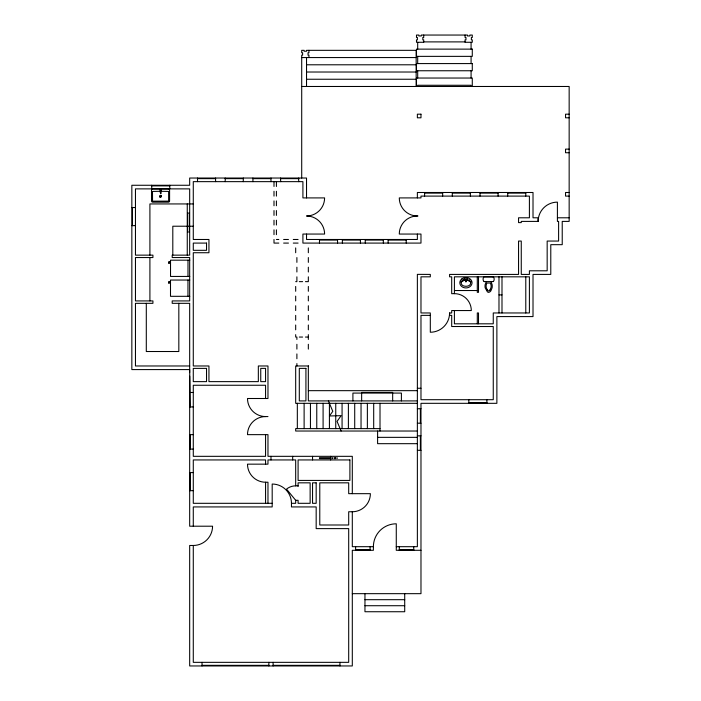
<?xml version="1.0" encoding="UTF-8"?>
<svg xmlns="http://www.w3.org/2000/svg" width="701" height="701" viewBox="0 0 701 701"><rect width="100%" height="100%" fill="white"/><g stroke="black" fill="none" stroke-linecap="round" stroke-linejoin="round"><path stroke-width="1.05" d="M159.802 196.271C164.236 194.247 157.567 199.137 161.3 196.271M466.787 279.068L466.27 281.25L465.587 281.25L465.078 279.068L466.787 279.068L466.358 280.873L465.499 280.873L465.078 279.068M486.354 281.592L485.171 284.536A8.929 8.929 0 0 0 485.171 287.839L487.379 291.844A3.146 3.146 0 0 0 488.632 292.37A3.198 3.198 0 0 0 490.078 291.695L490.437 291.379A4.224 4.224 0 0 0 490.91 290.784L492.093 287.839A8.929 8.929 0 0 0 492.093 284.536L490.91 281.592M490.052 289.881L490.998 287.515A7.141 7.141 0 0 0 490.998 284.869L490.376 283.046L486.906 283.011L486.257 284.869A7.141 7.141 0 0 0 486.257 287.515L487.213 289.881M470.205 279.454L468.715 280.768M465.56 281.11L465.928 282.021L466.305 281.11M463.177 280.759L461.652 279.454M493.057 281.592C494.555 281.031 494.52 277.394 493.057 276.825M471.063 281.977L470.765 281.872A2.62 2.62 0 0 0 469.635 280.812M465.368 280.295L464.044 280.479A5.599 5.599 0 0 0 462.625 281.005A3.365 3.365 0 0 0 461.547 281.898A1.376 1.376 0 0 0 461.258 282.748L461.258 283.248A2.007 2.007 0 0 0 461.573 284.326A3.523 3.523 0 0 0 462.625 285.386A5.073 5.073 0 0 0 464.071 286.026A7.203 7.203 0 0 0 467.795 286.026A5.073 5.073 0 0 0 469.241 285.386A3.523 3.523 0 0 0 470.292 284.326A2.007 2.007 0 0 0 470.608 283.248L470.608 282.748A1.376 1.376 0 0 0 470.318 281.898A3.365 3.365 0 0 0 469.241 281.005A5.599 5.599 0 0 0 467.821 280.479L466.498 280.295M460.802 281.977L461.1 281.872A2.62 2.62 0 0 1 462.231 280.812M423.719 41.894L465.052 41.894M416.49 50.332L306.53 50.332L306.53 51.234L304.12 51.234L304.12 50.332L301.71 50.332L301.71 52.741L302.613 52.741L302.613 55.151L301.71 55.151L301.71 178.036M301.71 57.561L416.157 57.561M306.53 64.79L416.157 64.79M306.53 72.019L416.157 72.019M306.53 79.248L416.157 79.248M301.71 86.477L569.159 86.477L569.159 221.402L562.228 221.402L562.228 244.675L550.784 244.675L550.784 274.415L533.014 274.415L533.014 316.58L496.878 316.58L496.878 403.32L420.977 403.32L420.977 593.668L352.305 593.668M569.159 114.184L565.541 114.184L565.541 117.803L569.159 117.803M569.159 149.12L565.541 149.12L565.541 152.739L569.159 152.739M197.498 178.641L215.575 178.641M225.205 178.641L243.282 178.641M252.921 178.641L270.989 178.641M280.628 178.641L298.696 178.641M151.723 185.87L169.791 185.87M160.161 191.303L152.494 191.434L152.538 201.178L168.617 201.126L168.617 191.426L160.941 191.303M569.159 192.495L565.541 192.495L565.541 196.105L569.159 196.105M424.587 193.099L442.664 193.099M452.303 193.099L470.371 193.099M480.01 193.099L498.078 193.099M507.717 193.099L525.785 193.099M193.283 203.938L149.909 203.938L149.909 255.138M131.841 207.549L135.459 207.549M267.975 416.569L265.565 416.569A18.068 18.068 0 0 1 247.497 398.501L267.975 398.501L267.975 365.975L258.336 365.975L258.336 381.633L208.942 381.633L208.942 365.975L193.283 365.975L193.283 252.728L208.942 252.728L208.942 239.479L193.283 239.479L193.283 181.647L302.911 181.647L302.911 197.91L324.598 197.91A18.068 18.068 0 0 1 306.53 215.987A18.068 18.068 0 0 1 324.598 234.055L302.911 234.055L302.911 243.089L420.977 243.089L420.977 234.055L399.29 234.055A18.068 18.068 0 0 1 417.367 215.987L417.962 215.987M557.409 217.792L569.159 217.792M396.275 546.684L417.367 546.684L417.367 274.363L430.309 274.415L430.309 276.825L420.977 276.825L420.977 312.961L430.309 312.961L430.309 332.239A19.277 19.277 0 0 0 449.586 312.961L451.698 312.961L451.698 310.552L471.309 310.552A16.903 16.903 0 0 0 454.406 293.649L451.698 293.693L451.698 276.825L449.586 276.825L449.586 274.415L518.556 274.415L518.556 241.056L521.264 241.056L521.264 274.415L529.404 274.415L529.404 270.796L547.166 270.796L547.166 241.056L558.609 241.056L558.609 221.402L557.409 221.402L557.409 202.133A19.277 19.277 0 0 0 538.131 221.402L521.264 221.402L521.264 222.611L518.556 222.611L518.556 217.792L529.404 217.792L529.404 196.105L420.977 196.105L420.977 197.91L399.29 197.91A18.068 18.068 0 0 0 417.367 215.987M131.841 225.626L135.459 225.626M193.283 226.221L172.805 226.221L172.805 255.138M276.413 239.479L278.823 239.479M283.633 239.479L288.453 239.479M293.272 239.479L298.091 239.479M319.481 240.075L337.549 240.075M342.368 240.075L360.437 240.075M365.256 240.075L383.333 240.075M388.144 240.075L406.221 240.075M278.823 243.089L274.003 243.089L274.003 239.479M283.633 243.089L288.453 243.089M293.272 243.089L298.091 243.089M189.796 260.176L170.527 260.176L170.527 276.439L189.796 276.439M170.527 261.666L168.713 261.666L168.713 263.471L169.318 263.471L169.318 262.262L170.527 262.262M493.136 276.825L484.207 276.825C482.717 277.394 482.709 281.031 484.207 281.592M189.769 280.05L170.501 280.05L170.501 296.313L189.769 296.313M170.501 281.539L168.687 281.539L168.687 283.344L169.291 283.344L169.291 282.144L170.501 282.144M484.128 281.592L493.136 281.592M295.682 281.644L296.891 281.644L296.891 276.825M299.301 281.644L302.613 281.644M305.452 281.644L308.335 281.644L308.335 276.825M454.406 290.529L477.293 290.529M498.981 294.893L501.995 294.893M430.309 315.371L420.977 315.371L420.977 399.701L493.259 399.701L493.259 326.517L451.698 326.517L451.698 315.371L449.586 315.371L449.586 312.961M299.301 337.058L302.613 337.058M305.452 337.058L308.335 337.058M189.673 365.975L135.459 365.975L135.459 303.331L152.923 303.331L152.923 300.922L135.459 300.922L135.459 257.547L152.923 257.547L152.923 255.138L135.459 255.138L135.459 188.876L189.673 188.876L189.673 255.138L172.201 255.138L172.201 257.547L189.673 257.547L189.673 300.922L172.201 300.922L172.201 303.331L189.673 303.331L189.673 372.599M308.633 365.975L295.682 365.975L295.682 403.32L417.367 403.32M417.367 388.258L420.977 388.258M308.335 390.667L417.367 390.667M189.673 392.481L193.283 392.481M417.367 400.911L308.335 400.911L308.335 365.975M468.829 402.716L486.897 402.716M189.673 406.93L193.283 406.93M417.367 408.744L420.977 408.744M417.367 423.194L420.977 423.194M380.012 428.618L295.682 428.618L295.682 431.027L417.367 431.027M189.673 434.646L193.283 434.646M417.367 435.847L420.977 435.847M377.602 437.354L417.367 437.354M417.367 443.68L377.602 443.68L377.602 431.027M189.673 449.096L193.283 449.096M417.367 450.305L420.977 450.305M331.117 457.683L319.463 457.683L319.463 458.585L331.117 458.585M332.449 457.683L332.914 457.683M334.324 457.683L334.929 457.683M335.341 457.683L335.867 457.683M337.137 457.683L337.137 458.585M332.449 458.585L332.914 458.585M334.324 458.585L334.929 458.585M335.341 458.585L335.867 458.585M189.673 472.588L193.283 472.588M193.283 526.206L193.283 506.928L272.19 506.928L272.19 484.04A19.277 19.277 0 0 1 291.467 503.309L295.682 503.309L295.682 500.304L286.525 489.114A14.458 14.458 0 0 1 295.682 485.846L295.682 459.944L267.975 459.944L267.975 464.158L247.497 464.158A18.068 18.068 0 0 0 265.565 482.227L267.975 482.227L267.975 503.309M295.682 485.846L298.091 485.846M189.673 490.665L193.283 490.665M295.682 500.304L298.091 500.304L298.091 503.309L310.14 503.309L310.14 482.831L298.091 482.831L298.091 486.45M272.19 503.309L193.283 503.309L193.283 459.944L265.565 459.944L265.565 464.158M352.305 511.748L348.695 511.748L348.695 524.996L319.779 524.996L319.779 482.831L348.695 482.831L348.695 493.67L370.382 493.67A18.068 18.068 0 0 1 352.305 511.748L352.305 546.684L373.388 546.684A22.888 22.888 0 0 1 396.275 523.796L396.275 550.294L420.977 550.294M189.673 376.209L189.673 526.206L212.561 526.206A19.277 19.277 0 0 1 193.283 545.474L189.673 545.474L189.673 665.95L352.305 665.95L352.305 550.294L373.388 550.294L373.388 546.684M355.617 549.698L370.075 549.698M399.29 549.698L413.748 549.698M364.958 599.688L404.714 599.688M364.958 605.717L404.714 605.717M202.019 665.345L268.877 665.345M273.092 665.345L339.959 665.345M328.392 400.911L332.8 411.347L329.417 415.982L341.115 415.658L337.058 421.415L341.115 431.027M538.131 221.402L538.131 217.792L533.014 217.792L533.014 192.495L417.367 192.495L417.367 197.91M525.785 192.495L525.785 196.105M525.785 276.825L525.785 312.961M507.717 192.495L507.717 196.105M501.995 276.825L501.995 312.961M498.981 276.825L498.981 312.961M498.078 192.495L498.078 196.105M486.897 399.701L486.897 403.32M480.01 192.495L480.01 196.105M478.503 276.825L478.503 292.335L477.293 292.335L477.293 276.825M478.503 323.809L478.503 312.961L477.293 312.961L477.293 323.809M472.281 86.477L472.281 78.039L416.49 78.039L416.49 86.477M471.081 42.279L471.081 49.131M471.081 56.36L471.081 63.581M471.081 70.757L471.081 78.039M471.081 86.477L471.081 85.268L417.691 85.268L417.691 86.477M470.371 192.495L470.371 196.105M468.829 399.701L468.829 403.32M465.052 35.05L465.052 37.46L465.955 37.46L465.955 39.869L465.052 39.869L465.052 42.279L472.281 42.279L472.281 39.869L471.379 39.869L471.379 37.46L472.281 37.46L472.281 35.05L469.872 35.05L469.872 35.953L467.462 35.953L467.462 35.05L421.31 35.05L421.31 35.953L418.9 35.953L418.9 35.05L416.49 35.05L416.49 37.46L417.393 37.46L417.393 39.869L416.49 39.869L416.49 42.279L423.719 42.279L423.719 39.869L422.817 39.869L422.817 37.46L423.719 37.46L423.719 35.05M454.406 293.693L454.406 276.825L529.404 276.825L529.404 312.961L493.259 312.961L493.259 323.809L454.406 323.809L454.406 310.552M452.303 192.495L452.303 196.105M442.664 192.495L442.664 196.105M424.587 192.495L424.587 196.105M420.372 408.744L420.372 423.194M420.372 435.847L420.372 450.305M417.691 42.279L417.691 49.131M417.691 56.36L417.691 63.581M417.691 70.757L417.691 78.039M417.367 234.055L417.367 239.479L306.53 239.479L306.53 234.055M416.157 50.332L416.157 86.477M413.748 546.684L413.748 550.294M406.221 239.479L406.221 243.089M404.714 593.668L404.714 611.736L364.958 611.736L364.958 593.668M401.401 400.911L401.401 393.077L352.91 393.077L352.91 400.911M399.29 546.684L399.29 550.294M392.665 400.911L392.665 392.402L361.646 392.402L361.646 400.911M388.144 239.479L388.144 243.089M383.333 239.479L383.333 243.089M380.012 403.32L380.012 431.027M373.694 403.32L373.694 428.618M370.075 546.684L370.075 550.294M367.368 403.32L367.368 428.618M365.256 239.479L365.256 243.089M361.041 403.32L361.041 428.618M360.437 239.479L360.437 243.089M355.617 546.684L355.617 550.294M354.715 403.32L354.715 428.618M352.305 493.67L352.305 456.325L267.975 456.325L267.975 434.646L247.497 434.646A18.068 18.068 0 0 1 265.565 416.569M348.388 403.32L348.388 428.618M342.368 239.479L342.368 243.089M342.07 403.32L342.07 428.618M339.959 662.34L339.959 665.95M337.549 239.479L337.549 243.089M335.744 403.32L335.744 428.618M330.618 456.325L330.618 459.944M329.417 403.32L329.417 428.618M323.091 403.32L323.091 428.618M319.481 239.479L319.481 243.089M316.764 403.32L316.764 428.618M312.55 456.325L312.55 459.944M310.447 403.32L310.447 428.618M308.939 50.332L308.939 52.741L308.037 52.741L308.037 55.151L308.939 55.151L308.939 57.561M308.335 247.909L308.335 252.728M308.335 257.547L308.335 262.367M308.335 267.186L308.335 272.006M308.335 286.464L308.335 291.283M308.335 296.102L308.335 300.922M308.335 305.741L308.335 310.552M308.335 315.371L308.335 320.191M308.335 325.01L308.335 329.829M308.335 334.649L308.335 339.468M308.335 344.287L308.335 349.107M306.53 57.561L306.53 86.477M306.53 197.91L306.53 178.036L189.673 178.036L189.673 185.266L131.841 185.266L131.841 369.585L189.673 369.585L190.269 406.93M304.12 403.32L304.12 428.618M298.696 178.036L298.696 181.647M297.329 403.32L297.329 428.618M296.891 257.547L296.891 262.367M296.891 267.186L296.891 272.006M296.891 339.468L296.891 337.058L295.682 337.058L295.682 334.649M296.891 344.287L296.891 349.107M296.891 353.926L296.891 358.746M296.891 363.565L296.891 365.975M295.682 247.909L295.682 252.728M295.682 286.464L295.682 291.283M295.682 296.102L295.682 300.922M295.682 305.741L295.682 310.552M295.682 315.371L295.682 320.191M295.682 325.01L295.682 329.829M292.676 456.325L292.676 459.944M291.467 503.309L291.467 506.928L316.169 506.928L316.169 528.615L348.695 528.615L348.695 662.34L193.283 662.34L193.283 545.474M280.628 178.036L280.628 181.647M276.413 181.647L276.413 186.466M276.413 191.285L276.413 196.105M276.413 200.924L276.413 205.744M276.413 210.563L276.413 215.382M276.413 220.202L276.413 225.021M276.413 229.84L276.413 234.66M274.003 181.647L274.003 186.466M274.003 191.285L274.003 196.105M274.003 200.924L274.003 205.744M274.003 210.563L274.003 215.382M274.003 220.202L274.003 225.021M274.003 229.84L274.003 234.66M273.092 662.34L273.092 665.95M270.989 178.036L270.989 181.647M270.989 456.325L270.989 459.944M268.877 662.34L268.877 665.95M265.565 398.501L265.565 385.252L193.283 385.252L193.283 456.325L265.565 456.325L265.565 434.646M265.565 482.227L265.565 503.309M252.921 178.036L252.921 181.647M243.282 178.036L243.282 181.647M225.205 178.036L225.205 181.647M215.575 178.036L215.575 181.647M202.019 662.34L202.019 665.95M197.498 178.036L197.498 181.647M190.269 434.646L190.269 449.096M190.269 472.588L190.269 490.665M189.366 226.221L189.366 213.095L187.561 213.095L187.561 226.221M189.366 226.633L189.366 227.159M189.366 227.615L189.366 228.053M189.366 228.508L189.366 228.955M189.366 229.402L189.366 229.84M189.366 230.208L189.366 230.682M189.366 231.961L187.561 231.961M187.991 260.176L187.991 276.439M187.964 280.05L187.964 296.313M187.561 226.633L187.561 227.159M187.561 227.615L187.561 228.053M187.561 228.508L187.561 228.955M187.561 229.402L187.561 229.84M187.561 230.208L187.561 230.682M187.263 203.938L187.263 255.138M178.825 303.331L178.825 351.516L146.299 351.516L146.299 303.331M169.791 185.266L169.791 188.876M160.555 195.526L160.555 197.025M151.723 185.266L151.723 188.876M149.909 257.547L149.909 300.922M132.445 207.549L132.445 225.626M490.034 289.872A2.48 2.48 0 0 1 488.641 290.95A2.48 2.48 0 0 1 487.23 289.872M463.843 279.419C465.026 280.856 464.632 277.859 463.852 279.384M463.992 279.427L464.588 279.48L464.001 279.401M467.12 279.419C468.303 280.856 467.9 277.876 467.12 279.384M467.269 279.427L467.865 279.48L467.269 279.401M161.002 190.102C161.721 199.338 158.47 187.474 161.002 190.102M472.281 49.131L416.49 49.131L416.49 56.36L472.281 56.36L472.281 49.131M472.281 63.581L416.49 63.581L416.49 70.757L472.281 70.757L472.281 63.581M420.977 114.184L417.367 114.184L417.367 117.803L420.977 117.803L420.977 114.184M168.38 188.893L152.722 188.893A1.2 1.2 0 0 0 151.512 190.102L151.512 200.942A1.2 1.2 0 0 0 152.722 202.151L168.38 202.151A1.2 1.2 0 0 0 169.589 200.942L169.589 190.102A1.2 1.2 0 0 0 168.38 188.893M206.532 243.089L193.283 243.089L193.283 250.318L206.532 250.318L206.532 243.089M206.532 368.384L193.283 368.384L193.283 381.633L206.532 381.633L206.532 368.384M265.565 368.384L260.746 368.384L260.746 381.633L265.565 381.633L265.565 368.384M305.925 368.384L299.301 368.384L299.301 400.911L305.925 400.911L305.925 368.384M349.895 459.944L298.091 459.944L298.091 480.422L349.895 480.422L349.895 459.944M316.169 482.831L312.55 482.831L312.55 503.309L316.169 503.309L316.169 482.831M159.916 196.911A0.903 0.903 0 0 0 161.423 196.508A0.903 0.903 0 0 0 160.319 195.404A0.903 0.903 0 0 0 159.916 196.911M461.617 279.094A5.319 5.319 0 0 0 460.277 280.812A4.408 4.408 0 0 0 460.277 284.685A5.319 5.319 0 0 0 461.617 286.402A6.134 6.134 0 0 0 463.554 287.515A7.176 7.176 0 0 0 468.312 287.515A6.134 6.134 0 0 0 470.248 286.402A5.319 5.319 0 0 0 471.58 284.685A4.408 4.408 0 0 0 471.58 280.812A5.319 5.319 0 0 0 470.248 279.094A6.134 6.134 0 0 0 468.312 277.982A7.176 7.176 0 0 0 463.554 277.982A6.134 6.134 0 0 0 461.617 279.094"/></g></svg>
